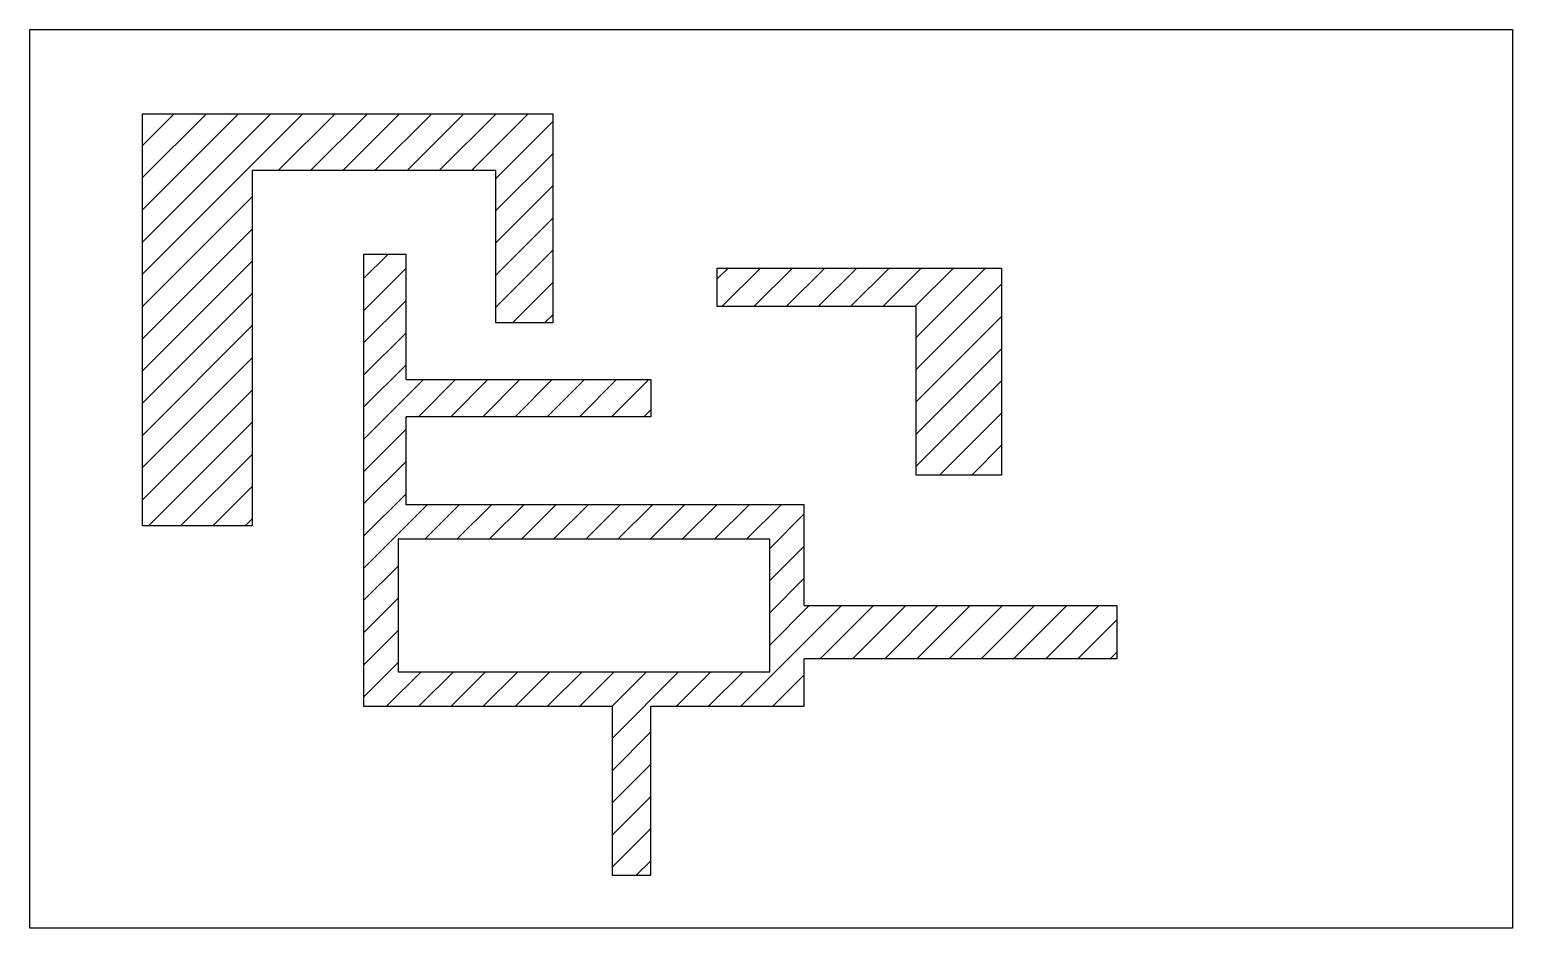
# Model space of a CAD drawing. Header units: inches. Extents: x -1 to 121, y -14 to 60.
import ezdxf

# ---------------------------------------------------------------- set-up
doc = ezdxf.new("R2010")
doc.units = ezdxf.units.IN
doc.header["$MEASUREMENT"] = 0

msp = doc.modelspace()

# ---------------------------------------------------------------- linework, layer by layer
for p, q in [((-1.38, 59.88), (120.76, 59.88)), ((-1.38, -14.12), (-1.38, 59.88)), ((120.76, 59.88), (120.76, -14.12)), ((7.91, 19.01), (7.91, 52.95)), ((7.91, 52.95), (41.71, 52.95)), ((7.91, 50.34), (10.53, 52.95)), ((7.91, 47.69), (13.18, 52.95)), ((7.91, 45.03), (15.83, 52.95)), ((7.91, 42.38), (18.48, 52.95)), ((7.91, 39.73), (21.13, 52.95)), ((19.1, 48.27), (23.78, 52.95)), ((21.75, 48.27), (26.44, 52.95)), ((24.41, 48.27), (29.09, 52.95)), ((27.06, 48.27), (31.74, 52.95)), ((29.71, 48.27), (34.39, 52.95)), ((32.36, 48.27), (37.04, 52.95)), ((35.01, 48.27), (39.69, 52.95)), ((41.71, 52.95), (41.71, 35.73)), ((37.02, 47.63), (41.71, 52.31)), ((37.02, 44.98), (41.71, 49.66)), ((37.02, 48.27), (16.95, 48.27)), ((16.95, 48.27), (16.95, 19.01)), ((37.02, 35.73), (37.02, 48.27)), ((37.02, 42.33), (41.71, 47.01)), ((7.91, 37.08), (16.95, 46.11)), ((37.02, 39.67), (41.71, 44.36)), ((7.91, 34.43), (16.95, 43.46)), ((37.02, 37.02), (41.71, 41.71)), ((7.91, 31.78), (16.95, 40.81)), ((29.62, 41.36), (26.13, 41.36)), ((26.13, 41.36), (26.13, 20.75)), ((26.13, 39.38), (28.11, 41.36)), ((29.62, 31.06), (29.62, 41.36)), ((26.13, 36.73), (29.62, 40.23)), ((55.26, 40.24), (78.68, 40.24)), ((55.26, 37.07), (55.26, 40.24)), ((55.26, 39.35), (56.15, 40.24)), ((55.63, 37.07), (58.81, 40.24)), ((58.28, 37.07), (61.46, 40.24)), ((60.93, 37.07), (64.11, 40.24)), ((63.58, 37.07), (66.76, 40.24)), ((66.24, 37.07), (69.41, 40.24)), ((68.89, 37.07), (72.06, 40.24)), ((71.54, 37.07), (74.72, 40.24)), ((71.65, 34.53), (77.37, 40.24)), ((78.68, 40.24), (78.68, 23.19)), ((7.91, 29.13), (16.95, 38.16)), ((38.38, 35.73), (41.71, 39.06)), ((71.65, 31.88), (78.68, 38.91)), ((26.13, 34.08), (29.62, 37.57)), ((71.65, 37.07), (55.26, 37.07)), ((71.65, 23.19), (71.65, 37.07)), ((7.91, 26.47), (16.95, 35.51)), ((41.71, 35.73), (37.02, 35.73)), ((41.03, 35.73), (41.71, 36.4)), ((71.65, 29.23), (78.68, 36.25)), ((26.13, 31.43), (29.62, 34.92)), ((71.65, 26.58), (78.68, 33.6)), ((7.91, 23.82), (16.95, 32.86)), ((26.13, 28.78), (29.62, 32.27)), ((26.13, 26.13), (31.06, 31.06)), ((29.62, 31.06), (49.78, 31.06)), ((30.65, 28), (33.71, 31.06)), ((33.31, 28), (36.36, 31.06)), ((35.96, 28), (39.01, 31.06)), ((38.61, 28), (41.67, 31.06)), ((41.26, 28), (44.32, 31.06)), ((43.91, 28), (46.97, 31.06)), ((46.56, 28), (49.62, 31.06)), ((49.78, 31.06), (49.78, 28)), ((71.65, 23.92), (78.68, 30.95)), ((7.91, 21.17), (16.95, 30.2)), ((49.22, 28), (49.78, 28.56)), ((73.57, 23.19), (78.68, 28.3)), ((8.4, 19.01), (16.95, 27.55)), ((26.13, 23.47), (29.62, 26.97)), ((49.78, 28), (29.62, 28)), ((29.62, 20.75), (29.62, 28)), ((11.05, 19.01), (16.95, 24.9)), ((76.22, 23.19), (78.68, 25.65)), ((26.13, 20.82), (29.62, 24.32)), ((13.71, 19.01), (16.95, 22.25)), ((78.68, 23.19), (71.65, 23.19)), ((26.13, 18.17), (29.62, 21.66)), ((16.36, 19.01), (16.95, 19.6)), ((26.13, 20.75), (26.13, 4.16)), ((26.13, 15.52), (31.36, 20.75)), ((62.43, 20.75), (29.62, 20.75)), ((31.17, 17.91), (34.01, 20.75)), ((33.82, 17.91), (36.66, 20.75)), ((36.47, 17.91), (39.32, 20.75)), ((39.12, 17.91), (41.97, 20.75)), ((41.77, 17.91), (44.62, 20.75)), ((44.42, 17.91), (47.27, 20.75)), ((47.08, 17.91), (49.92, 20.75)), ((49.73, 17.91), (52.57, 20.75)), ((52.38, 17.91), (55.23, 20.75)), ((55.03, 17.91), (57.88, 20.75)), ((57.68, 17.91), (60.53, 20.75)), ((59.59, 17.16), (62.43, 20.01)), ((62.43, 12.46), (62.43, 20.75)), ((16.95, 19.01), (7.91, 19.01)), ((59.59, 17.91), (28.97, 17.91)), ((28.97, 17.91), (28.97, 7.01)), ((59.59, 7.01), (59.59, 17.91)), ((59.59, 14.51), (62.43, 17.35)), ((26.13, 12.87), (28.97, 15.71)), ((59.59, 11.86), (62.43, 14.7)), ((26.13, 10.22), (28.97, 13.06)), ((57.19, 4.16), (65.49, 12.46)), ((59.59, 9.2), (62.84, 12.46)), ((62.43, 12.46), (88.18, 12.46)), ((63.75, 8.07), (68.14, 12.46)), ((66.41, 8.07), (70.79, 12.46)), ((69.06, 8.07), (73.44, 12.46)), ((71.71, 8.07), (76.1, 12.46)), ((74.36, 8.07), (78.75, 12.46)), ((77.01, 8.07), (81.4, 12.46)), ((79.66, 8.07), (84.05, 12.46)), ((82.32, 8.07), (86.7, 12.46)), ((88.18, 12.46), (88.18, 8.07)), ((84.97, 8.07), (88.18, 11.28)), ((26.13, 7.56), (28.97, 10.41)), ((87.62, 8.07), (88.18, 8.63)), ((26.13, 4.91), (28.97, 7.76)), ((88.18, 8.07), (62.43, 8.07)), ((62.43, 4.16), (62.43, 8.07)), ((28.02, 4.16), (30.87, 7.01)), ((28.97, 7.01), (59.59, 7.01)), ((30.68, 4.16), (33.52, 7.01)), ((33.33, 4.16), (36.17, 7.01)), ((35.98, 4.16), (38.83, 7.01)), ((38.63, 4.16), (41.48, 7.01)), ((41.28, 4.16), (44.13, 7.01)), ((43.93, 4.16), (46.78, 7.01)), ((46.59, 4.16), (49.43, 7.01)), ((46.59, 1.52), (52.08, 7.01)), ((51.89, 4.16), (54.74, 7.01)), ((54.54, 4.16), (57.39, 7.01)), ((59.84, 4.16), (62.43, 6.75)), ((26.13, 4.16), (46.59, 4.16)), ((46.59, 4.16), (46.59, -9.74)), ((49.78, -9.74), (49.78, 4.16)), ((49.78, 4.16), (62.43, 4.16)), ((46.59, -1.14), (49.78, 2.05)), ((46.59, -3.79), (49.78, -0.6)), ((46.59, -6.44), (49.78, -3.26)), ((46.59, -9.09), (49.78, -5.91)), ((46.59, -9.74), (49.78, -9.74)), ((48.59, -9.74), (49.78, -8.56)), ((120.76, -14.12), (-1.38, -14.12))]:
    msp.add_line(p, q)

doc.saveas('drawing.dxf')
